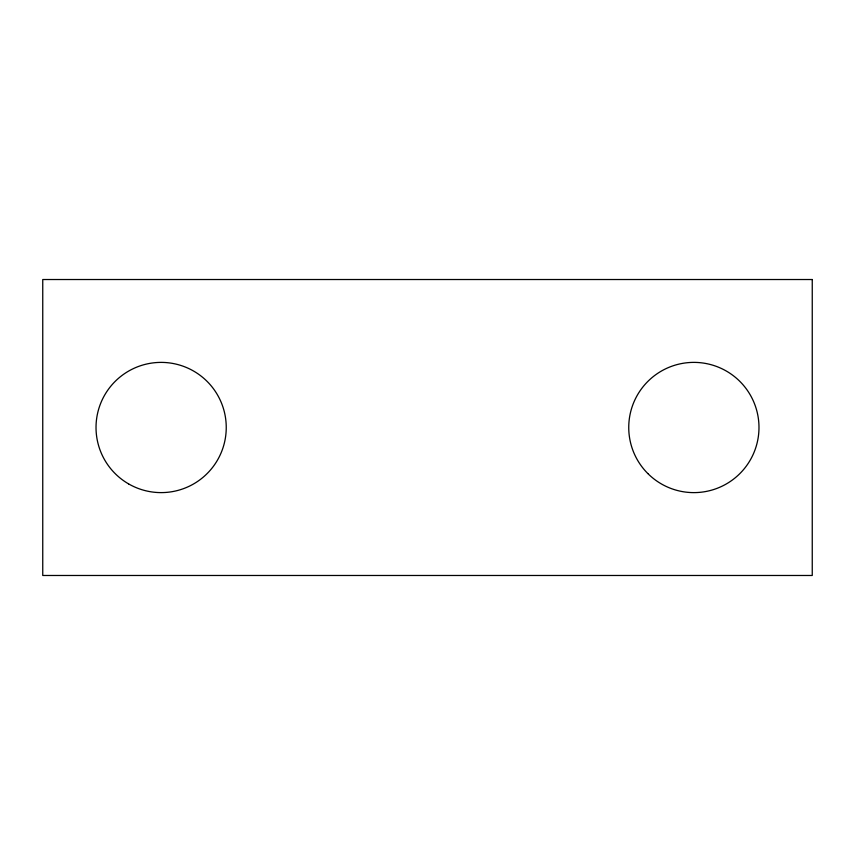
<?xml version="1.0" encoding="UTF-8"?>
<svg xmlns="http://www.w3.org/2000/svg" width="855" height="855" viewBox="0 0 855 855"><rect width="100%" height="100%" fill="white"/><g stroke="black" fill="none" stroke-linecap="round" stroke-linejoin="round"><path stroke-width="1.28" d="M812.25 279.521L42.75 279.521L42.75 575.479L812.25 575.479L812.25 279.521M647.823 473.542A65.108 65.108 0 0 0 756.761 444.354A65.108 65.108 0 0 0 677.01 364.604A65.108 65.108 0 0 0 647.823 473.542M128.581 483.887A65.108 65.108 0 0 0 226.244 427.5A65.108 65.108 0 0 0 128.581 371.113A65.108 65.108 0 0 0 128.581 483.887"/></g></svg>
